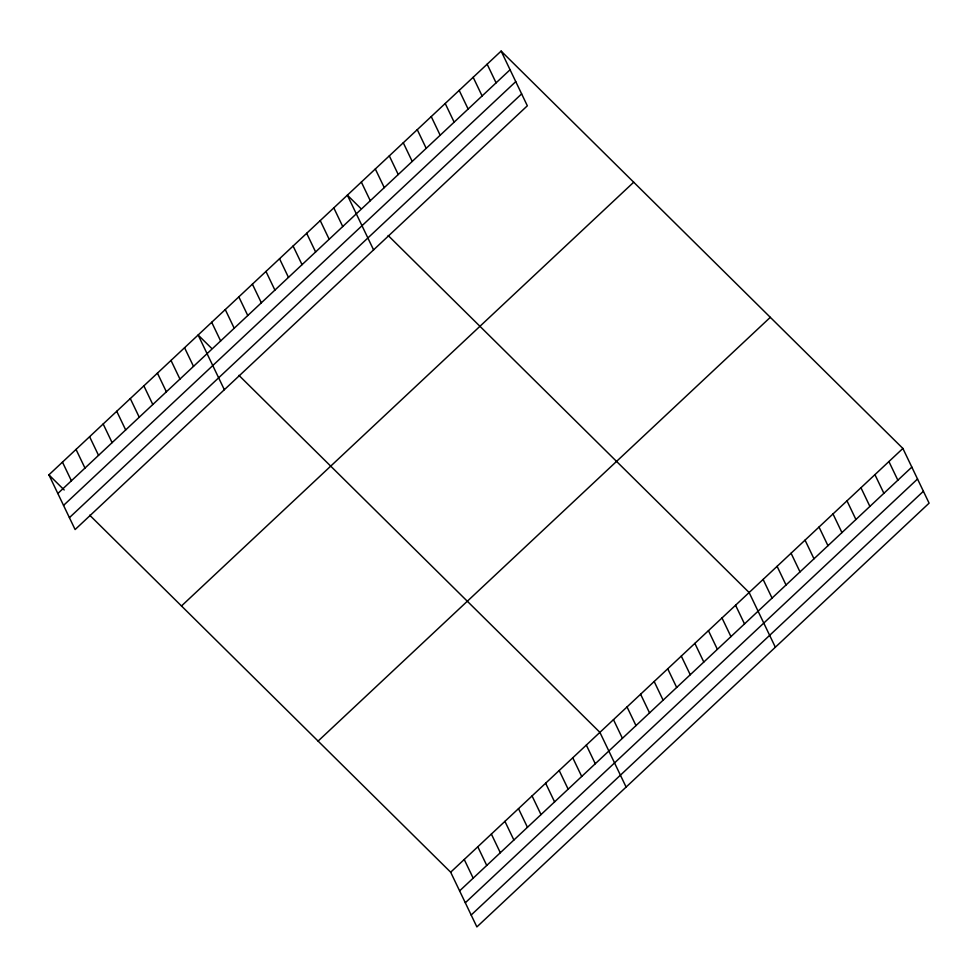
<?xml version="1.0" encoding="UTF-8"?>
<svg xmlns="http://www.w3.org/2000/svg" width="978" height="978" viewBox="0 0 978 978"><rect width="100%" height="100%" fill="white"/><g stroke="black" fill="none" stroke-linecap="round" stroke-linejoin="round"><path stroke-width="1.47" d="M501.127 51.088L527.338 105.795L75.11 529.55L48.9 474.843L501.127 51.088L902.89 448.45L929.1 503.157L476.873 926.912L450.662 872.205L89.695 515.186M57.836 493.499L510.064 69.756M63.546 505.394L515.761 81.639M69.414 517.655L521.629 93.9M181.48 605.969L633.707 182.214M318.082 741.08L770.309 317.324M450.662 872.205L902.89 448.45M459.611 890.872L911.826 467.117M465.308 902.767L917.535 479.012M471.176 915.017L923.403 491.262M360.625 208.277L347.361 195.16L373.572 249.867M388.156 235.515L749.136 592.534L775.346 647.228M211.395 348.119L198.131 335.002L224.341 389.709M238.925 375.356L599.905 732.363L626.116 787.07M48.9 474.843L64.193 489.978M888.916 461.555L897.853 480.21M874.931 474.648L883.88 493.303M860.958 487.741L869.894 506.408M846.985 500.846L855.921 519.501M832.999 513.939L841.948 532.607M819.026 527.044L827.963 545.7M805.041 540.137L813.989 558.793M791.068 553.23L800.004 571.898M777.094 566.335L786.031 584.991M763.109 579.428L772.058 598.096M487.142 64.181L496.09 82.849M735.566 605.235L744.502 623.903M473.169 77.286L482.105 95.942M721.996 617.949L730.945 636.617M459.183 90.379L468.132 109.047M708.439 630.663L717.375 649.331M445.21 103.485L454.147 122.14M694.869 643.377L703.805 662.045M431.237 116.578L440.173 135.245M681.299 656.091L690.248 674.747M417.251 129.671L426.2 148.338M667.73 668.805L676.678 687.461M403.278 142.776L412.215 161.431M654.172 681.519L663.108 700.175M389.305 155.869L398.242 174.536M640.602 694.233L649.539 712.889M375.32 168.974L384.268 187.629M627.032 706.947L635.981 725.603M361.347 182.067L370.283 200.734M613.463 719.649L622.411 738.317M333.804 207.874L342.74 226.541M586.335 745.077L595.272 763.745M320.234 220.588L329.17 239.255M572.766 757.791L581.714 776.459M306.664 233.302L315.613 251.969M559.196 770.505L568.145 789.16M293.094 246.016L302.043 264.671M545.638 783.219L554.575 801.874M279.537 258.73L288.473 277.385M532.069 795.933L541.005 814.588M265.967 271.444L274.904 290.099M518.499 808.647L527.448 827.302M252.397 284.158L261.346 302.813M504.929 821.361L513.878 840.016M238.828 296.872L247.776 315.527M491.372 834.063L500.308 852.73M225.27 309.574L234.207 328.241M477.802 846.777L486.738 865.444M211.7 322.288L220.637 340.955M464.232 859.491L473.181 878.158M184.561 347.716L193.51 366.383M171.003 360.43L179.94 379.085M157.434 373.144L166.37 391.799M143.864 385.858L152.812 404.513M130.294 398.572L139.243 417.227M116.737 411.286L125.673 429.941M103.167 423.987L112.103 442.655M89.597 436.701L98.546 455.369M76.027 449.415L84.976 468.083M62.47 462.129L71.406 480.797"/></g></svg>
